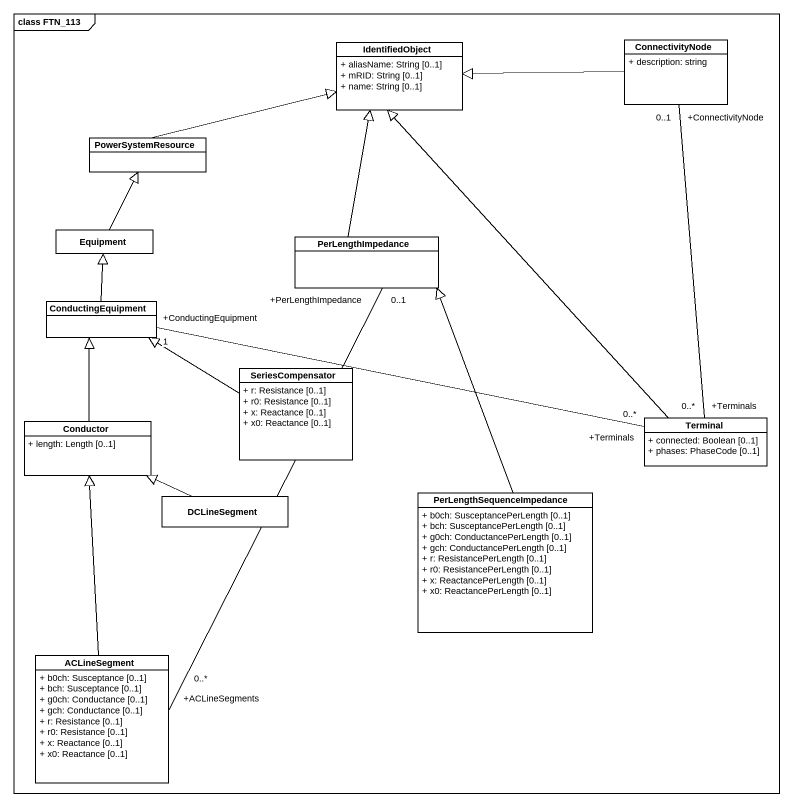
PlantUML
@startuml
mainframe class FTN_113
hide circle
hide empty members
skinparam classAttributeIconSize 0
class IdentifiedObject {
  + aliasName: String [0..1]
  + mRID: String [0..1]
  + name: String [0..1]
}
class ConnectivityNode {
  + description: string
}
class PowerSystemResource
class Equipment
class PerLengthImpedance
class ConductingEquipment
class SeriesCompensator {
  + r: Resistance [0..1]
  + r0: Resistance [0..1]
  + x: Reactance [0..1]
  + x0: Reactance [0..1]
}
class Conductor {
  + length: Length [0..1]
}
class Terminal {
  + connected: Boolean [0..1]
  + phases: PhaseCode [0..1]
}
class DCLineSegment
class PerLengthSequenceImpedance {
  + b0ch: SusceptancePerLength [0..1]
  + bch: SusceptancePerLength [0..1]
  + g0ch: ConductancePerLength [0..1]
  + gch: ConductancePerLength [0..1]
  + r: ResistancePerLength [0..1]
  + r0: ResistancePerLength [0..1]
  + x: ReactancePerLength [0..1]
  + x0: ReactancePerLength [0..1]
}
class ACLineSegment {
  + b0ch: Susceptance [0..1]
  + bch: Susceptance [0..1]
  + g0ch: Conductance [0..1]
  + gch: Conductance [0..1]
  + r: Resistance [0..1]
  + r0: Resistance [0..1]
  + x: Reactance [0..1]
  + x0: Reactance [0..1]
}
ConnectivityNode -left-|> IdentifiedObject
PowerSystemResource -right-|> IdentifiedObject
Equipment -up-|> PowerSystemResource
PerLengthImpedance -up-|> IdentifiedObject
PerLengthImpedance "+PerLengthImpedance\n0..1" -- "+ACLineSegments\n0..*" ACLineSegment
ConductingEquipment -up-|> Equipment
SeriesCompensator -left-|> ConductingEquipment
Conductor -up-|> ConductingEquipment
Terminal -up-|> IdentifiedObject
Terminal "+Terminals\n0..*" -up- "+ConnectivityNode\n0..1" ConnectivityNode
Terminal "+Terminals\n0..*" -left- "+ConductingEquipment\n1" ConductingEquipment
DCLineSegment -left-|> Conductor
PerLengthSequenceImpedance -up-|> PerLengthImpedance
ACLineSegment -up-|> Conductor
@enduml
